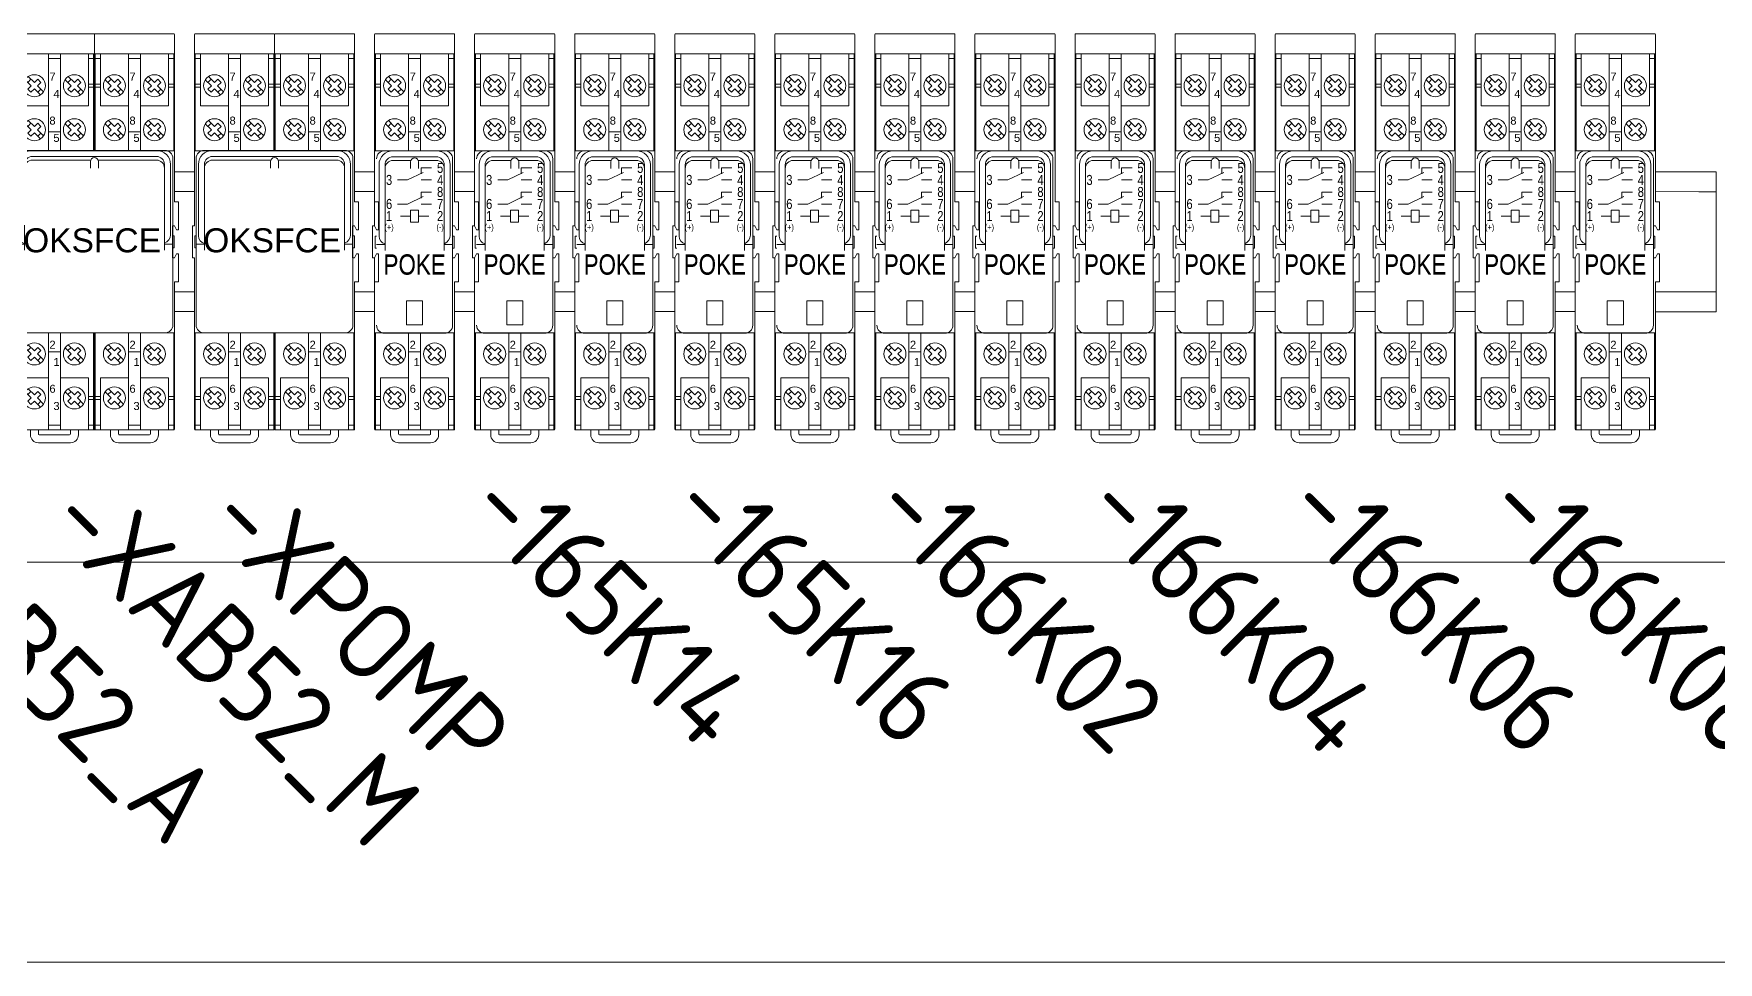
# Model space of a CAD drawing. Header units: millimetres. Extents: x 1359 to 3577, y 1333 to 3557.
# Drawn here: x 2911.2 to 3332.1, y 1579.6 to 1811.6 of the extents above; entities that cross this region are included whole.
import ezdxf

# ---------------------------------------------------------------- set-up
doc = ezdxf.new("R2010")
doc.units = ezdxf.units.MM
doc.set_wipeout_variables(frame=1)
doc.layers.add('000-PI-Oprema', color=30, linetype='Continuous', lineweight=5)
doc.layers.add('000-SI-Oprema', color=30, linetype='Continuous', lineweight=0)
doc.layers.add('002-PI-Kabelska kanalica', color=150, linetype='Continuous')
doc.styles.add('NUOVO', font='txt.shx', dxfattribs={"width": 0.8, "height": 0.8})
doc.styles.add('PI0', font='isocpeur.ttf', dxfattribs={"width": 0.9})
doc.styles.get("Standard").update_dxf_attribs({"font": 'arial.ttf'})

# ---------------------------------------------------------------- blocks, each defined once
blk = doc.blocks.new('*U57')
at = {"layer": '002-PI-Kabelska kanalica', "color": 0, "linetype": 'ByBlock', "lineweight": 0}
for p, q in [((-20, -100), (-20, 1832)), ((80, -100), (80, 1832))]:
    blk.add_line(p, q, dxfattribs=at)
blk = doc.blocks.new('AMRA POKS')
at = {"layer": '000-PI-Oprema', "color": 0, "linetype": 'ByBlock', "lineweight": 0}
for p, q in [((46895.72, 23999.18), (46899.62, 24001.08)), ((46901.72, 24002.18), (46899.12, 24002.18)), ((46899.12, 24000.68), (46899.12, 24002.18)), ((46893.22, 23999.18), (46895.72, 23999.18)), ((46901.72, 23999.18), (46899.12, 23999.18)), ((46901.72, 23996.18), (46899.12, 23996.18)), ((46899.12, 23994.68), (46899.12, 23996.18)), ((46893.22, 23993.18), (46895.72, 23993.18)), ((46895.72, 23993.18), (46899.62, 23995.08)), ((46896.42, 23991.68), (46896.42, 23988.68)), ((46896.42, 23991.68), (46898.42, 23991.68)), ((46898.42, 23991.68), (46898.42, 23988.68)), ((46901.72, 23993.18), (46899.12, 23993.18)), ((46893.92, 23990.18), (46896.42, 23990.18)), ((46898.42, 23988.68), (46896.42, 23988.68)), ((46901.02, 23990.18), (46898.42, 23990.18))]:
    blk.add_line(p, q, dxfattribs=at)
at = {"layer": '000-SI-Oprema', "color": 0, "linetype": 'ByBlock', "lineweight": 0}
for p, q in [((46887.47, 24035.53), (46887.47, 23987.73)), ((46887.67, 24035.73), (46907.27, 24035.73)), ((46907.47, 24035.53), (46907.47, 23993.73)), ((46887.67, 24030.73), (46887.67, 24006.48)), ((46887.67, 24030.73), (46907.27, 24030.73)), ((46888.97, 24030.73), (46888.97, 24017.73)), ((46895.97, 24030.73), (46895.97, 24006.48)), ((46898.97, 24030.73), (46898.97, 24006.48)), ((46905.97, 24030.73), (46905.97, 24017.73)), ((46907.27, 24030.73), (46907.27, 24006.48)), ((46888.97, 24029.51), (46887.67, 24029.51)), ((46898.97, 24029.51), (46895.97, 24029.51)), ((46907.27, 24029.51), (46905.97, 24029.51)), ((46887.47, 24022.35), (46888.97, 24022.35)), ((46887.67, 24023.13), (46888.97, 24023.13)), ((46890.17, 24024.24), (46891.69, 24022.73)), ((46890.84, 24023.57), (46891.62, 24024.35)), ((46890.84, 24021.88), (46891.69, 24022.73)), ((46890.84, 24021.88), (46891.62, 24021.1)), ((46890.95, 24025.02), (46892.47, 24023.5)), ((46891.62, 24021.1), (46892.47, 24021.95)), ((46892.47, 24023.5), (46893.31, 24024.35)), ((46892.47, 24021.95), (46893.98, 24020.43)), ((46893.24, 24022.73), (46894.09, 24023.57)), ((46893.24, 24022.73), (46894.76, 24021.21)), ((46893.31, 24024.35), (46894.09, 24023.57)), ((46893.31, 24021.1), (46894.09, 24021.88)), ((46900.17, 24024.24), (46901.69, 24022.73)), ((46900.84, 24023.57), (46901.62, 24024.35)), ((46900.84, 24021.88), (46901.69, 24022.73)), ((46900.84, 24021.88), (46901.62, 24021.1)), ((46900.95, 24025.02), (46902.47, 24023.5)), ((46901.62, 24021.1), (46902.47, 24021.95)), ((46902.47, 24023.5), (46903.31, 24024.35)), ((46902.47, 24021.95), (46903.98, 24020.43)), ((46903.24, 24022.73), (46904.09, 24023.57)), ((46903.24, 24022.73), (46904.76, 24021.21)), ((46903.31, 24024.35), (46904.09, 24023.57)), ((46903.31, 24021.1), (46904.09, 24021.88)), ((46907.27, 24023.13), (46905.97, 24023.13)), ((46907.47, 24022.35), (46905.97, 24022.35)), ((46888.97, 24017.73), (46895.97, 24017.73)), ((46905.97, 24017.73), (46898.97, 24017.73)), ((46890.17, 24013.24), (46891.69, 24011.73)), ((46890.84, 24012.57), (46891.62, 24013.35)), ((46890.95, 24014.02), (46892.47, 24012.5)), ((46892.47, 24012.5), (46893.31, 24013.35)), ((46893.31, 24013.35), (46894.09, 24012.57)), ((46900.17, 24013.24), (46901.69, 24011.73)), ((46900.84, 24012.57), (46901.62, 24013.35)), ((46900.95, 24014.02), (46902.47, 24012.5)), ((46902.47, 24012.5), (46903.31, 24013.35)), ((46903.31, 24013.35), (46904.09, 24012.57)), ((46890.84, 24010.88), (46891.69, 24011.73)), ((46890.84, 24010.88), (46891.62, 24010.1)), ((46891.62, 24010.1), (46892.47, 24010.95)), ((46892.47, 24010.95), (46893.98, 24009.43)), ((46893.24, 24011.73), (46894.09, 24012.57)), ((46893.24, 24011.73), (46894.76, 24010.21)), ((46893.31, 24010.1), (46894.09, 24010.88)), ((46898.97, 24011.21), (46895.97, 24011.21)), ((46900.84, 24010.88), (46901.69, 24011.73)), ((46900.84, 24010.88), (46901.62, 24010.1)), ((46901.62, 24010.1), (46902.47, 24010.95)), ((46902.47, 24010.95), (46903.98, 24009.43)), ((46903.24, 24011.73), (46904.09, 24012.57)), ((46903.24, 24011.73), (46904.76, 24010.21)), ((46903.31, 24010.1), (46904.09, 24010.88)), ((46887.47, 24006.48), (46907.47, 24006.48)), ((46904.97, 24006.48), (46889.97, 24006.48)), ((46904.97, 24006.48), (46889.97, 24006.48)), ((46892.07, 24006.48), (46902.87, 24006.48)), ((46892.07, 24006.48), (46902.87, 24006.48)), ((46892.07, 24004.98), (46902.87, 24004.98)), ((46906.97, 23962.88), (46906.97, 24004.48)), ((46906.97, 23962.88), (46906.97, 24004.48)), ((46888.57, 24002.98), (46888.57, 23985.13)), ((46890.07, 24002.98), (46890.07, 23985.13)), ((46890.07, 24002.08), (46890.07, 23981.53)), ((46896.55, 24004.08), (46892.07, 24004.08)), ((46896.47, 24003.68), (46896.47, 24002.08)), ((46902.87, 24004.08), (46898.38, 24004.08)), ((46898.47, 24003.68), (46898.47, 24002.08)), ((46904.87, 24002.98), (46904.87, 23985.43)), ((46904.87, 24002.08), (46904.87, 23981.53)), ((46906.37, 24002.98), (46906.37, 23985.43)), ((46887.47, 23993.73), (46888.47, 23993.73)), ((46888.47, 23993.73), (46888.47, 23986.73)), ((46907.47, 23993.73), (46908.47, 23993.73)), ((46908.47, 23993.73), (46908.47, 23986.73)), ((46886.97, 23979.73), (46886.97, 23987.73)), ((46886.97, 23987.73), (46887.47, 23987.73)), ((46887.47, 23987.73), (46887.97, 23986.73)), ((46906.97, 23987.73), (46906.97, 23979.73)), ((46907.47, 23987.73), (46906.97, 23987.73)), ((46907.97, 23986.73), (46907.47, 23987.73)), ((46887.62, 23985.18), (46887.62, 23982.18)), ((46887.97, 23985.18), (46887.62, 23985.18)), ((46887.62, 23985.18), (46887.62, 23982.18)), ((46887.97, 23985.18), (46887.62, 23985.18)), ((46887.97, 23986.73), (46888.47, 23986.73)), ((46907.32, 23985.18), (46906.97, 23985.18)), ((46907.32, 23985.18), (46906.97, 23985.18)), ((46907.32, 23985.18), (46907.32, 23982.18)), ((46907.32, 23985.18), (46907.32, 23982.18)), ((46908.47, 23986.73), (46907.97, 23986.73)), ((46887.47, 23979.73), (46886.97, 23979.73)), ((46887.97, 23980.73), (46887.47, 23979.73)), ((46887.47, 23979.73), (46887.47, 23936.93)), ((46887.97, 23982.18), (46887.62, 23982.18)), ((46887.97, 23982.18), (46887.62, 23982.18)), ((46890.07, 23983.03), (46887.97, 23983.03)), ((46888.47, 23980.73), (46887.97, 23980.73)), ((46888.47, 23980.73), (46888.47, 23973.73)), ((46904.87, 23983.03), (46906.97, 23983.03)), ((46907.32, 23982.18), (46906.97, 23982.18)), ((46907.32, 23982.18), (46906.97, 23982.18)), ((46907.47, 23979.73), (46906.97, 23979.73)), ((46907.47, 23979.73), (46907.97, 23980.73)), ((46908.47, 23980.73), (46907.97, 23980.73)), ((46908.47, 23980.73), (46908.47, 23973.73)), ((46887.47, 23973.73), (46888.47, 23973.73)), ((46907.47, 23973.73), (46907.47, 23936.93)), ((46907.47, 23973.73), (46908.47, 23973.73)), ((46899.47, 23968.98), (46895.47, 23968.98)), ((46895.47, 23968.98), (46895.47, 23962.98)), ((46899.47, 23968.98), (46899.47, 23962.98)), ((46899.47, 23962.98), (46895.47, 23962.98)), ((46887.47, 23960.98), (46907.47, 23960.98)), ((46887.67, 23960.98), (46887.67, 23936.73)), ((46889.97, 23960.88), (46904.97, 23960.88)), ((46889.97, 23960.88), (46904.97, 23960.88)), ((46890.95, 23958.02), (46892.47, 23956.5)), ((46895.97, 23960.98), (46895.97, 23936.73)), ((46898.97, 23960.98), (46898.97, 23936.73)), ((46900.95, 23958.02), (46902.47, 23956.5)), ((46907.27, 23960.98), (46907.27, 23936.73)), ((46890.17, 23957.24), (46891.69, 23955.73)), ((46890.84, 23956.57), (46891.62, 23957.35)), ((46890.84, 23954.88), (46891.69, 23955.73)), ((46890.84, 23954.88), (46891.62, 23954.1)), ((46891.62, 23954.1), (46892.47, 23954.95)), ((46892.47, 23956.5), (46893.31, 23957.35)), ((46892.47, 23954.95), (46893.98, 23953.43)), ((46893.24, 23955.73), (46894.09, 23956.57)), ((46893.24, 23955.73), (46894.76, 23954.21)), ((46893.31, 23957.35), (46894.09, 23956.57)), ((46893.31, 23954.1), (46894.09, 23954.88)), ((46898.97, 23956.24), (46895.97, 23956.24)), ((46900.17, 23957.24), (46901.69, 23955.73)), ((46900.84, 23956.57), (46901.62, 23957.35)), ((46900.84, 23954.88), (46901.69, 23955.73)), ((46900.84, 23954.88), (46901.62, 23954.1)), ((46901.62, 23954.1), (46902.47, 23954.95)), ((46902.47, 23956.5), (46903.31, 23957.35)), ((46902.47, 23954.95), (46903.98, 23953.43)), ((46903.24, 23955.73), (46904.09, 23956.57)), ((46903.24, 23955.73), (46904.76, 23954.21)), ((46903.31, 23957.35), (46904.09, 23956.57)), ((46903.31, 23954.1), (46904.09, 23954.88)), ((46888.97, 23949.73), (46888.97, 23936.73)), ((46888.97, 23949.73), (46895.97, 23949.73)), ((46905.97, 23949.73), (46898.97, 23949.73)), ((46905.97, 23949.73), (46905.97, 23936.73)), ((46890.17, 23946.24), (46891.69, 23944.73)), ((46890.84, 23945.57), (46891.62, 23946.35)), ((46890.95, 23947.02), (46892.47, 23945.5)), ((46892.47, 23945.5), (46893.31, 23946.35)), ((46893.24, 23944.73), (46894.09, 23945.57)), ((46893.31, 23946.35), (46894.09, 23945.57)), ((46900.17, 23946.24), (46901.69, 23944.73)), ((46900.84, 23945.57), (46901.62, 23946.35)), ((46900.95, 23947.02), (46902.47, 23945.5)), ((46902.47, 23945.5), (46903.31, 23946.35)), ((46903.24, 23944.73), (46904.09, 23945.57)), ((46903.31, 23946.35), (46904.09, 23945.57)), ((46887.47, 23945.1), (46888.97, 23945.1)), ((46887.67, 23944.32), (46888.97, 23944.32)), ((46890.84, 23943.88), (46891.69, 23944.73)), ((46890.84, 23943.88), (46891.62, 23943.1)), ((46891.62, 23943.1), (46892.47, 23943.95)), ((46892.47, 23943.95), (46893.98, 23942.43)), ((46893.24, 23944.73), (46894.76, 23943.21)), ((46893.31, 23943.1), (46894.09, 23943.88)), ((46900.84, 23943.88), (46901.69, 23944.73)), ((46900.84, 23943.88), (46901.62, 23943.1)), ((46901.62, 23943.1), (46902.47, 23943.95)), ((46902.47, 23943.95), (46903.98, 23942.43)), ((46903.24, 23944.73), (46904.76, 23943.21)), ((46903.31, 23943.1), (46904.09, 23943.88)), ((46905.97, 23945.1), (46907.47, 23945.1)), ((46907.27, 23944.32), (46905.97, 23944.32)), ((46888.97, 23937.94), (46887.67, 23937.94)), ((46898.97, 23937.94), (46895.97, 23937.94)), ((46907.27, 23937.94), (46905.97, 23937.94)), ((46891.47, 23935.53), (46891.47, 23936.73)), ((46893.47, 23935.73), (46893.47, 23936.73)), ((46901.47, 23933.53), (46893.47, 23933.53)), ((46901.27, 23935.53), (46893.67, 23935.53)), ((46901.47, 23936.73), (46901.47, 23935.73)), ((46903.47, 23936.73), (46903.47, 23935.53))]:
    blk.add_line(p, q, dxfattribs=at)
for points in [[(46887.47, 24029.43), (46887.47, 24029.44), (46887.47, 24029.45), (46887.48, 24029.46), (46887.49, 24029.47), (46887.51, 24029.48), (46887.52, 24029.49), (46887.54, 24029.49), (46887.57, 24029.5), (46887.59, 24029.5), (46887.61, 24029.51), (46887.64, 24029.51), (46887.67, 24029.51)], [(46907.47, 24029.43), (46907.46, 24029.44), (46907.46, 24029.45), (46907.45, 24029.46), (46907.44, 24029.47), (46907.42, 24029.48), (46907.41, 24029.49), (46907.39, 24029.49), (46907.37, 24029.5), (46907.34, 24029.5), (46907.32, 24029.51), (46907.29, 24029.51), (46907.27, 24029.51)], [(46887.67, 24023.13), (46887.64, 24023.13), (46887.61, 24023.13), (46887.59, 24023.13), (46887.57, 24023.12), (46887.54, 24023.12), (46887.52, 24023.11), (46887.51, 24023.1), (46887.49, 24023.09), (46887.48, 24023.08), (46887.47, 24023.08), (46887.47, 24023.07), (46887.47, 24023.05)], [(46907.27, 24023.13), (46907.29, 24023.13), (46907.32, 24023.13), (46907.34, 24023.13), (46907.37, 24023.12), (46907.39, 24023.12), (46907.41, 24023.11), (46907.42, 24023.1), (46907.44, 24023.09), (46907.45, 24023.08), (46907.46, 24023.08), (46907.46, 24023.07), (46907.47, 24023.05)], [(46887.67, 23944.32), (46887.64, 23944.32), (46887.61, 23944.32), (46887.59, 23944.32), (46887.57, 23944.33), (46887.54, 23944.33), (46887.52, 23944.34), (46887.51, 23944.35), (46887.49, 23944.36), (46887.48, 23944.37), (46887.47, 23944.38), (46887.47, 23944.39), (46887.47, 23944.4)], [(46907.47, 23944.4), (46907.46, 23944.39), (46907.46, 23944.38), (46907.45, 23944.37), (46907.44, 23944.36), (46907.42, 23944.35), (46907.41, 23944.34), (46907.39, 23944.33), (46907.37, 23944.33), (46907.34, 23944.32), (46907.32, 23944.32), (46907.29, 23944.32), (46907.27, 23944.32)], [(46887.47, 23938.02), (46887.47, 23938.01), (46887.47, 23938), (46887.48, 23937.99), (46887.49, 23937.98), (46887.51, 23937.97), (46887.52, 23937.96), (46887.54, 23937.96), (46887.57, 23937.95), (46887.59, 23937.95), (46887.61, 23937.94), (46887.64, 23937.94), (46887.67, 23937.94)], [(46907.27, 23937.94), (46907.29, 23937.94), (46907.32, 23937.94), (46907.34, 23937.95), (46907.37, 23937.95), (46907.39, 23937.96), (46907.41, 23937.96), (46907.42, 23937.97), (46907.44, 23937.98), (46907.45, 23937.99), (46907.46, 23938), (46907.46, 23938.01), (46907.47, 23938.02)]]:
    blk.add_lwpolyline(points, dxfattribs=at)
at = {"layer": '000-SI-Oprema', "color": 0, "linetype": 'ByBlock', "lineweight": 0, "ltscale": 0.25}
blk.add_lwpolyline([(46887.63, 23936.73), (46907.27, 23936.73)], dxfattribs=at)
at = {"layer": '000-SI-Oprema', "color": 0, "linetype": 'ByBlock', "lineweight": 0}
for centre in [(46892.47, 24022.73), (46902.47, 24022.73), (46892.47, 24011.73), (46902.47, 24011.73), (46892.47, 23955.73), (46902.47, 23955.73), (46892.47, 23944.73), (46902.47, 23944.73)]:
    blk.add_circle(centre, 2.75, dxfattribs=at)
for centre, radius, start, end in [((46887.67, 24035.53), 0.2, 90, 180), ((46907.27, 24035.53), 0.2, 0, 90), ((46887.67, 24030.53), 0.2, 90, 180), ((46907.27, 24030.53), 0.2, 0, 90), ((46889.97, 24004.48), 2, 90, 180), ((46889.97, 24004.48), 2, 90, 180), ((46892.07, 24002.98), 3.5, 90, 180), ((46892.07, 24002.98), 2, 90, 180), ((46897.47, 24003.68), 1, 0, 180), ((46902.87, 24002.98), 3.5, 0, 90), ((46902.87, 24002.98), 2, 0, 90), ((46904.97, 24004.48), 2, 0, 90), ((46904.97, 24004.48), 2, 0, 90), ((46892.07, 24002.08), 2, 90, 180), ((46902.87, 24002.08), 2, 0, 90), ((46890.57, 23985.13), 2, 180, 255.5225), ((46904.07, 23985.43), 2.3, 290.3544, 0), ((46889.97, 23962.88), 2, 180, 270), ((46889.97, 23962.88), 2, 180, 270), ((46904.97, 23962.88), 2, 270, 0), ((46904.97, 23962.88), 2, 270, 0), ((46887.67, 23936.93), 0.2, 180, 270), ((46893.47, 23935.53), 2, 180, 270), ((46893.67, 23935.73), 0.2, 180, 270), ((46901.27, 23935.73), 0.2, 270, 0), ((46901.47, 23935.53), 2, 270, 0), ((46907.27, 23936.93), 0.2, 270, 0)]:
    blk.add_arc(centre, radius, start, end, dxfattribs=at)
at = {"layer": '000-PI-Oprema', "color": 0, "linetype": 'ByBlock', "lineweight": 0, "attachment_point": 5, "style": 'NUOVO'}
for s, width, heights, insert, char_height in [('{\\fArial|b0|i0|c238|p34;3}', 4.25, [2.89], (46891.09, 23999.18), 2.5), ('{\\fArial|b0|i0|c238|p34;4}', 4.25, [2.89], (46903.84, 23999.18), 2.5), ('{\\fArial|b0|i0|c238|p34;5}', 4.25, [2.89], (46903.84, 24002.18), 2.5), ('{\\fArial|b0|i0|c238|p34;8}', 4.25, [2.89], (46903.84, 23996.18), 2.5), ('{\\fArial|b0|i0|c238|p34;6}', 4.25, [2.89], (46891.09, 23993.18), 2.5), ('{\\fArial|b0|i0|c238|p34;7}', 4.25, [2.89], (46903.84, 23993.18), 2.5), ('{\\fArial|b0|i0|c238|p34;(+)}', 4.25, [2.89], (46891.09, 23987.18), 1.5), ('{\\fArial|b0|i0|c238|p34;1}', 4.25, [2.89], (46891.09, 23990.18), 2.5), ('{\\fArial|b0|i0|c238|p34;(-)}', 4.25, [2.89], (46903.84, 23987.18), 1.5), ('{\\fArial|b0|i0|c238|p34;2}', 4.25, [2.89], (46903.84, 23990.18), 2.5), ('{\\fArial|b0|i0|c238|p34;POK\\fArial|b0|i0|c0|p34;E}', 17, [0], (46897.47, 23978.08), 5)]:
    blk.add_mtext_dynamic_manual_height_columns(s, width=width, gutter_width=4, heights=heights, dxfattribs=dict(at, insert=insert, char_height=char_height))
at = {"layer": '000-SI-Oprema', "color": 0, "linetype": 'ByBlock', "lineweight": 0, "char_height": 1.9995, "width": 2.5471}
for s, insert, attachment_point in [('{\\fArial|b0|i0|c0|p34;7}', (46896.22, 24026.02), 1), ('{\\fArial|b0|i0|c0|p34;4}', (46898.77, 24021.7), 3), ('{\\fArial|b0|i0|c0|p34;8}', (46896.22, 24015.02), 1), ('{\\fArial|b0|i0|c0|p34;5}', (46898.77, 24010.7), 3), ('{\\fArial|b0|i0|c0|p34;2}', (46896.22, 23959.02), 1), ('{\\fArial|b0|i0|c0|p34;1}', (46898.77, 23954.7), 3), ('{\\fArial|b0|i0|c0|p34;6}', (46896.22, 23948.02), 1), ('{\\fArial|b0|i0|c0|p34;3}', (46898.77, 23943.7), 3)]:
    blk.add_mtext(s, dxfattribs=dict(at, insert=insert, attachment_point=attachment_point))
at = {"layer": '000-SI-Oprema', "color": 0, "linetype": 'ByBlock', "lineweight": 0, "insert": (46897.47, 23977.98), "char_height": 5, "attachment_point": 5, "style": 'NUOVO'}
blk.add_mtext_dynamic_manual_height_columns('{\\fArial|b0|i0|c238|p34;POK\\fArial|b0|i0|c0|p34;E}', width=17, gutter_width=4, heights=[0], dxfattribs=at)
blk = doc.blocks.new('OKSFCE')
at = {"layer": '000-PI-Oprema', "color": 0, "linetype": 'ByBlock', "lineweight": 0}
for p, q in [((47678.84, 23886.54), (47698.44, 23886.54)), ((47698.84, 23886.54), (47718.44, 23886.54)), ((47678.84, 23881.54), (47698.44, 23881.54)), ((47680.14, 23880.32), (47678.84, 23880.32)), ((47680.14, 23881.54), (47680.14, 23868.54)), ((47690.14, 23880.32), (47687.14, 23880.32)), ((47697.14, 23881.54), (47697.14, 23868.54)), ((47698.44, 23880.32), (47697.14, 23880.32)), ((47698.84, 23881.54), (47718.44, 23881.54)), ((47700.14, 23880.32), (47698.84, 23880.32)), ((47700.14, 23881.54), (47700.14, 23868.54)), ((47710.14, 23880.32), (47707.14, 23880.32)), ((47717.14, 23881.54), (47717.14, 23868.54)), ((47718.44, 23880.32), (47717.14, 23880.32)), ((47678.84, 23873.94), (47680.14, 23873.94)), ((47681.34, 23875.05), (47682.86, 23873.54)), ((47682.01, 23874.38), (47682.79, 23875.16)), ((47682.12, 23875.83), (47683.64, 23874.31)), ((47683.64, 23874.31), (47684.49, 23875.16)), ((47684.42, 23873.54), (47685.27, 23874.38)), ((47684.49, 23875.16), (47685.27, 23874.38)), ((47691.34, 23875.05), (47692.86, 23873.54)), ((47692.01, 23874.38), (47692.79, 23875.16)), ((47692.12, 23875.83), (47693.64, 23874.31)), ((47693.64, 23874.31), (47694.49, 23875.16)), ((47694.42, 23873.54), (47695.27, 23874.38)), ((47694.49, 23875.16), (47695.27, 23874.38)), ((47698.44, 23873.94), (47697.14, 23873.94)), ((47698.84, 23873.94), (47700.14, 23873.94)), ((47701.34, 23875.05), (47702.86, 23873.54)), ((47702.01, 23874.38), (47702.79, 23875.16)), ((47702.12, 23875.83), (47703.64, 23874.31)), ((47703.64, 23874.31), (47704.49, 23875.16)), ((47704.42, 23873.54), (47705.27, 23874.38)), ((47704.49, 23875.16), (47705.27, 23874.38)), ((47711.34, 23875.05), (47712.86, 23873.54)), ((47712.01, 23874.38), (47712.79, 23875.16)), ((47712.12, 23875.83), (47713.64, 23874.31)), ((47713.64, 23874.31), (47714.49, 23875.16)), ((47714.42, 23873.54), (47715.27, 23874.38)), ((47714.49, 23875.16), (47715.27, 23874.38)), ((47718.44, 23873.94), (47717.14, 23873.94)), ((47678.64, 23873.16), (47680.14, 23873.16)), ((47682.01, 23872.69), (47682.86, 23873.54)), ((47682.01, 23872.69), (47682.79, 23871.91)), ((47682.79, 23871.91), (47683.64, 23872.76)), ((47683.64, 23872.76), (47685.16, 23871.24)), ((47684.42, 23873.54), (47685.93, 23872.02)), ((47684.49, 23871.91), (47685.27, 23872.69)), ((47692.01, 23872.69), (47692.86, 23873.54)), ((47692.01, 23872.69), (47692.79, 23871.91)), ((47692.79, 23871.91), (47693.64, 23872.76)), ((47693.64, 23872.76), (47695.16, 23871.24)), ((47694.42, 23873.54), (47695.93, 23872.02)), ((47694.49, 23871.91), (47695.27, 23872.69)), ((47698.64, 23873.16), (47697.14, 23873.16)), ((47698.64, 23873.16), (47700.14, 23873.16)), ((47702.01, 23872.69), (47702.86, 23873.54)), ((47702.01, 23872.69), (47702.79, 23871.91)), ((47702.79, 23871.91), (47703.64, 23872.76)), ((47703.64, 23872.76), (47705.16, 23871.24)), ((47704.42, 23873.54), (47705.93, 23872.02)), ((47704.49, 23871.91), (47705.27, 23872.69)), ((47712.01, 23872.69), (47712.86, 23873.54)), ((47712.01, 23872.69), (47712.79, 23871.91)), ((47712.79, 23871.91), (47713.64, 23872.76)), ((47713.64, 23872.76), (47715.16, 23871.24)), ((47714.42, 23873.54), (47715.93, 23872.02)), ((47714.49, 23871.91), (47715.27, 23872.69)), ((47718.64, 23873.16), (47717.14, 23873.16)), ((47680.14, 23868.54), (47687.14, 23868.54)), ((47697.14, 23868.54), (47690.14, 23868.54)), ((47700.14, 23868.54), (47707.14, 23868.54)), ((47717.14, 23868.54), (47710.14, 23868.54)), ((47681.34, 23864.05), (47682.86, 23862.54)), ((47682.01, 23863.38), (47682.79, 23864.16)), ((47682.01, 23861.69), (47682.86, 23862.54)), ((47682.01, 23861.69), (47682.79, 23860.91)), ((47682.12, 23864.83), (47683.64, 23863.31)), ((47682.79, 23860.91), (47683.64, 23861.76)), ((47683.64, 23863.31), (47684.49, 23864.16)), ((47683.64, 23861.76), (47685.16, 23860.24)), ((47684.42, 23862.54), (47685.27, 23863.38)), ((47684.42, 23862.54), (47685.93, 23861.02)), ((47684.49, 23864.16), (47685.27, 23863.38)), ((47684.49, 23860.91), (47685.27, 23861.69)), ((47690.14, 23862.02), (47687.14, 23862.02)), ((47691.34, 23864.05), (47692.86, 23862.54)), ((47692.01, 23863.38), (47692.79, 23864.16)), ((47692.01, 23861.69), (47692.86, 23862.54)), ((47692.01, 23861.69), (47692.79, 23860.91)), ((47692.12, 23864.83), (47693.64, 23863.31)), ((47692.79, 23860.91), (47693.64, 23861.76)), ((47693.64, 23863.31), (47694.49, 23864.16)), ((47693.64, 23861.76), (47695.16, 23860.24)), ((47694.42, 23862.54), (47695.27, 23863.38)), ((47694.42, 23862.54), (47695.93, 23861.02)), ((47694.49, 23864.16), (47695.27, 23863.38)), ((47694.49, 23860.91), (47695.27, 23861.69)), ((47701.34, 23864.05), (47702.86, 23862.54)), ((47702.01, 23863.38), (47702.79, 23864.16)), ((47702.01, 23861.69), (47702.86, 23862.54)), ((47702.01, 23861.69), (47702.79, 23860.91)), ((47702.12, 23864.83), (47703.64, 23863.31)), ((47702.79, 23860.91), (47703.64, 23861.76)), ((47703.64, 23863.31), (47704.49, 23864.16)), ((47703.64, 23861.76), (47705.16, 23860.24)), ((47704.42, 23862.54), (47705.27, 23863.38)), ((47704.42, 23862.54), (47705.93, 23861.02)), ((47704.49, 23864.16), (47705.27, 23863.38)), ((47704.49, 23860.91), (47705.27, 23861.69)), ((47710.14, 23862.02), (47707.14, 23862.02)), ((47711.34, 23864.05), (47712.86, 23862.54)), ((47712.01, 23863.38), (47712.79, 23864.16)), ((47712.01, 23861.69), (47712.86, 23862.54)), ((47712.01, 23861.69), (47712.79, 23860.91)), ((47712.12, 23864.83), (47713.64, 23863.31)), ((47712.79, 23860.91), (47713.64, 23861.76)), ((47713.64, 23863.31), (47714.49, 23864.16)), ((47713.64, 23861.76), (47715.16, 23860.24)), ((47714.42, 23862.54), (47715.27, 23863.38)), ((47714.42, 23862.54), (47715.93, 23861.02)), ((47714.49, 23864.16), (47715.27, 23863.38)), ((47714.49, 23860.91), (47715.27, 23861.69)), ((47681.34, 23808.05), (47682.86, 23806.54)), ((47682.01, 23807.38), (47682.79, 23808.16)), ((47682.01, 23805.69), (47682.86, 23806.54)), ((47682.12, 23808.83), (47683.64, 23807.31)), ((47683.64, 23807.31), (47684.49, 23808.16)), ((47684.42, 23806.54), (47685.27, 23807.38)), ((47684.42, 23806.54), (47685.93, 23805.02)), ((47684.49, 23808.16), (47685.27, 23807.38)), ((47690.14, 23807.05), (47687.14, 23807.05)), ((47691.34, 23808.05), (47692.86, 23806.54)), ((47692.01, 23807.38), (47692.79, 23808.16)), ((47692.01, 23805.69), (47692.86, 23806.54)), ((47692.12, 23808.83), (47693.64, 23807.31)), ((47693.64, 23807.31), (47694.49, 23808.16)), ((47694.42, 23806.54), (47695.27, 23807.38)), ((47694.42, 23806.54), (47695.93, 23805.02)), ((47694.49, 23808.16), (47695.27, 23807.38)), ((47701.34, 23808.05), (47702.86, 23806.54)), ((47702.01, 23807.38), (47702.79, 23808.16)), ((47702.01, 23805.69), (47702.86, 23806.54)), ((47702.12, 23808.83), (47703.64, 23807.31)), ((47703.64, 23807.31), (47704.49, 23808.16)), ((47704.42, 23806.54), (47705.27, 23807.38)), ((47704.42, 23806.54), (47705.93, 23805.02)), ((47704.49, 23808.16), (47705.27, 23807.38)), ((47710.14, 23807.05), (47707.14, 23807.05)), ((47711.34, 23808.05), (47712.86, 23806.54)), ((47712.01, 23807.38), (47712.79, 23808.16)), ((47712.01, 23805.69), (47712.86, 23806.54)), ((47712.12, 23808.83), (47713.64, 23807.31)), ((47713.64, 23807.31), (47714.49, 23808.16)), ((47714.42, 23806.54), (47715.27, 23807.38)), ((47714.42, 23806.54), (47715.93, 23805.02)), ((47714.49, 23808.16), (47715.27, 23807.38)), ((47682.01, 23805.69), (47682.79, 23804.91)), ((47682.79, 23804.91), (47683.64, 23805.76)), ((47683.64, 23805.76), (47685.16, 23804.24)), ((47684.49, 23804.91), (47685.27, 23805.69)), ((47692.01, 23805.69), (47692.79, 23804.91)), ((47692.79, 23804.91), (47693.64, 23805.76)), ((47693.64, 23805.76), (47695.16, 23804.24)), ((47694.49, 23804.91), (47695.27, 23805.69)), ((47702.01, 23805.69), (47702.79, 23804.91)), ((47702.79, 23804.91), (47703.64, 23805.76)), ((47703.64, 23805.76), (47705.16, 23804.24)), ((47704.49, 23804.91), (47705.27, 23805.69)), ((47712.01, 23805.69), (47712.79, 23804.91)), ((47712.79, 23804.91), (47713.64, 23805.76)), ((47713.64, 23805.76), (47715.16, 23804.24)), ((47714.49, 23804.91), (47715.27, 23805.69)), ((47680.14, 23800.54), (47680.14, 23787.54)), ((47680.14, 23800.54), (47687.14, 23800.54)), ((47697.14, 23800.54), (47690.14, 23800.54)), ((47697.14, 23800.54), (47697.14, 23787.54)), ((47700.14, 23800.54), (47700.14, 23787.54)), ((47700.14, 23800.54), (47707.14, 23800.54)), ((47717.14, 23800.54), (47710.14, 23800.54)), ((47717.14, 23800.54), (47717.14, 23787.54)), ((47678.64, 23795.91), (47680.14, 23795.91)), ((47678.84, 23795.13), (47680.14, 23795.13)), ((47681.34, 23797.05), (47682.86, 23795.54)), ((47682.01, 23796.38), (47682.79, 23797.16)), ((47682.01, 23794.69), (47682.86, 23795.54)), ((47682.01, 23794.69), (47682.79, 23793.91)), ((47682.12, 23797.83), (47683.64, 23796.31)), ((47682.79, 23793.91), (47683.64, 23794.76)), ((47683.64, 23796.31), (47684.49, 23797.16)), ((47683.64, 23794.76), (47685.16, 23793.24)), ((47684.42, 23795.54), (47685.27, 23796.38)), ((47684.42, 23795.54), (47685.93, 23794.02)), ((47684.49, 23797.16), (47685.27, 23796.38)), ((47684.49, 23793.91), (47685.27, 23794.69)), ((47691.34, 23797.05), (47692.86, 23795.54)), ((47692.01, 23796.38), (47692.79, 23797.16)), ((47692.01, 23794.69), (47692.86, 23795.54)), ((47692.01, 23794.69), (47692.79, 23793.91)), ((47692.12, 23797.83), (47693.64, 23796.31)), ((47692.79, 23793.91), (47693.64, 23794.76)), ((47693.64, 23796.31), (47694.49, 23797.16)), ((47693.64, 23794.76), (47695.16, 23793.24)), ((47694.42, 23795.54), (47695.27, 23796.38)), ((47694.42, 23795.54), (47695.93, 23794.02)), ((47694.49, 23797.16), (47695.27, 23796.38)), ((47694.49, 23793.91), (47695.27, 23794.69)), ((47697.14, 23795.91), (47698.64, 23795.91)), ((47698.44, 23795.13), (47697.14, 23795.13)), ((47698.64, 23795.91), (47700.14, 23795.91)), ((47698.84, 23795.13), (47700.14, 23795.13)), ((47701.34, 23797.05), (47702.86, 23795.54)), ((47702.01, 23796.38), (47702.79, 23797.16)), ((47702.01, 23794.69), (47702.86, 23795.54)), ((47702.01, 23794.69), (47702.79, 23793.91)), ((47702.12, 23797.83), (47703.64, 23796.31)), ((47702.79, 23793.91), (47703.64, 23794.76)), ((47703.64, 23796.31), (47704.49, 23797.16)), ((47703.64, 23794.76), (47705.16, 23793.24)), ((47704.42, 23795.54), (47705.27, 23796.38)), ((47704.42, 23795.54), (47705.93, 23794.02)), ((47704.49, 23797.16), (47705.27, 23796.38)), ((47704.49, 23793.91), (47705.27, 23794.69)), ((47711.34, 23797.05), (47712.86, 23795.54)), ((47712.01, 23796.38), (47712.79, 23797.16)), ((47712.01, 23794.69), (47712.86, 23795.54)), ((47712.01, 23794.69), (47712.79, 23793.91)), ((47712.12, 23797.83), (47713.64, 23796.31)), ((47712.79, 23793.91), (47713.64, 23794.76)), ((47713.64, 23796.31), (47714.49, 23797.16)), ((47713.64, 23794.76), (47715.16, 23793.24)), ((47714.42, 23795.54), (47715.27, 23796.38)), ((47714.42, 23795.54), (47715.93, 23794.02)), ((47714.49, 23797.16), (47715.27, 23796.38)), ((47714.49, 23793.91), (47715.27, 23794.69)), ((47717.14, 23795.91), (47718.64, 23795.91)), ((47718.44, 23795.13), (47717.14, 23795.13)), ((47680.14, 23788.75), (47678.84, 23788.75)), ((47678.84, 23787.54), (47698.44, 23787.54)), ((47682.64, 23786.34), (47682.64, 23787.54)), ((47684.64, 23786.54), (47684.64, 23787.54)), ((47684.64, 23786.54), (47684.64, 23787.54)), ((47692.44, 23786.34), (47684.84, 23786.34)), ((47692.44, 23786.34), (47684.84, 23786.34)), ((47690.14, 23788.75), (47687.14, 23788.75)), ((47692.64, 23787.54), (47692.64, 23786.54)), ((47692.64, 23787.54), (47692.64, 23786.54)), ((47694.64, 23787.54), (47694.64, 23786.34)), ((47698.44, 23788.75), (47697.14, 23788.75)), ((47700.14, 23788.75), (47698.84, 23788.75)), ((47698.84, 23787.54), (47718.44, 23787.54)), ((47702.64, 23786.34), (47702.64, 23787.54)), ((47704.64, 23786.54), (47704.64, 23787.54)), ((47712.44, 23786.34), (47704.84, 23786.34)), ((47710.14, 23788.75), (47707.14, 23788.75)), ((47712.64, 23787.54), (47712.64, 23786.54)), ((47714.64, 23787.54), (47714.64, 23786.34)), ((47718.44, 23788.75), (47717.14, 23788.75)), ((47692.64, 23784.34), (47684.64, 23784.34)), ((47712.64, 23784.34), (47704.64, 23784.34))]:
    blk.add_line(p, q, dxfattribs=at)
for points in [[(47678.64, 23880.24), (47678.64, 23880.25), (47678.65, 23880.26), (47678.65, 23880.27), (47678.67, 23880.28), (47678.68, 23880.29), (47678.7, 23880.3), (47678.72, 23880.3), (47678.74, 23880.31), (47678.76, 23880.31), (47678.79, 23880.32), (47678.81, 23880.32), (47678.84, 23880.32)], [(47698.64, 23880.24), (47698.64, 23880.25), (47698.63, 23880.26), (47698.62, 23880.27), (47698.61, 23880.28), (47698.6, 23880.29), (47698.58, 23880.3), (47698.56, 23880.3), (47698.54, 23880.31), (47698.52, 23880.31), (47698.49, 23880.32), (47698.46, 23880.32), (47698.44, 23880.32)], [(47698.64, 23880.24), (47698.64, 23880.25), (47698.65, 23880.26), (47698.65, 23880.27), (47698.67, 23880.28), (47698.68, 23880.29), (47698.7, 23880.3), (47698.72, 23880.3), (47698.74, 23880.31), (47698.76, 23880.31), (47698.79, 23880.32), (47698.81, 23880.32), (47698.84, 23880.32)], [(47718.64, 23880.24), (47718.64, 23880.25), (47718.63, 23880.26), (47718.62, 23880.27), (47718.61, 23880.28), (47718.6, 23880.29), (47718.58, 23880.3), (47718.56, 23880.3), (47718.54, 23880.31), (47718.52, 23880.31), (47718.49, 23880.32), (47718.46, 23880.32), (47718.44, 23880.32)], [(47678.84, 23873.94), (47678.81, 23873.94), (47678.79, 23873.94), (47678.76, 23873.94), (47678.74, 23873.93), (47678.72, 23873.93), (47678.7, 23873.92), (47678.68, 23873.91), (47678.67, 23873.9), (47678.65, 23873.9), (47678.65, 23873.89), (47678.64, 23873.88), (47678.64, 23873.87)], [(47698.44, 23873.94), (47698.46, 23873.94), (47698.49, 23873.94), (47698.52, 23873.94), (47698.54, 23873.93), (47698.56, 23873.93), (47698.58, 23873.92), (47698.6, 23873.91), (47698.61, 23873.9), (47698.62, 23873.9), (47698.63, 23873.89), (47698.64, 23873.88), (47698.64, 23873.87)], [(47698.84, 23873.94), (47698.81, 23873.94), (47698.79, 23873.94), (47698.76, 23873.94), (47698.74, 23873.93), (47698.72, 23873.93), (47698.7, 23873.92), (47698.68, 23873.91), (47698.67, 23873.9), (47698.65, 23873.9), (47698.65, 23873.89), (47698.64, 23873.88), (47698.64, 23873.87)], [(47718.44, 23873.94), (47718.46, 23873.94), (47718.49, 23873.94), (47718.52, 23873.94), (47718.54, 23873.93), (47718.56, 23873.93), (47718.58, 23873.92), (47718.6, 23873.91), (47718.61, 23873.9), (47718.62, 23873.9), (47718.63, 23873.89), (47718.64, 23873.88), (47718.64, 23873.87)], [(47678.84, 23795.13), (47678.81, 23795.13), (47678.79, 23795.13), (47678.76, 23795.13), (47678.74, 23795.14), (47678.72, 23795.14), (47678.7, 23795.15), (47678.68, 23795.16), (47678.67, 23795.17), (47678.65, 23795.18), (47678.65, 23795.19), (47678.64, 23795.2), (47678.64, 23795.21)], [(47698.64, 23795.21), (47698.64, 23795.2), (47698.63, 23795.19), (47698.62, 23795.18), (47698.61, 23795.17), (47698.6, 23795.16), (47698.58, 23795.15), (47698.56, 23795.14), (47698.54, 23795.14), (47698.52, 23795.13), (47698.49, 23795.13), (47698.46, 23795.13), (47698.44, 23795.13)], [(47698.84, 23795.13), (47698.81, 23795.13), (47698.79, 23795.13), (47698.76, 23795.13), (47698.74, 23795.14), (47698.72, 23795.14), (47698.7, 23795.15), (47698.68, 23795.16), (47698.67, 23795.17), (47698.65, 23795.18), (47698.65, 23795.19), (47698.64, 23795.2), (47698.64, 23795.21)], [(47718.64, 23795.21), (47718.64, 23795.2), (47718.63, 23795.19), (47718.62, 23795.18), (47718.61, 23795.17), (47718.6, 23795.16), (47718.58, 23795.15), (47718.56, 23795.14), (47718.54, 23795.14), (47718.52, 23795.13), (47718.49, 23795.13), (47718.46, 23795.13), (47718.44, 23795.13)], [(47678.64, 23788.83), (47678.64, 23788.82), (47678.65, 23788.81), (47678.65, 23788.8), (47678.67, 23788.79), (47678.68, 23788.78), (47678.7, 23788.77), (47678.72, 23788.77), (47678.74, 23788.76), (47678.76, 23788.76), (47678.79, 23788.75), (47678.81, 23788.75), (47678.84, 23788.75)], [(47698.44, 23788.75), (47698.46, 23788.75), (47698.49, 23788.75), (47698.52, 23788.76), (47698.54, 23788.76), (47698.56, 23788.77), (47698.58, 23788.77), (47698.6, 23788.78), (47698.61, 23788.79), (47698.62, 23788.8), (47698.63, 23788.81), (47698.64, 23788.82), (47698.64, 23788.83)], [(47698.64, 23788.83), (47698.64, 23788.82), (47698.65, 23788.81), (47698.65, 23788.8), (47698.67, 23788.79), (47698.68, 23788.78), (47698.7, 23788.77), (47698.72, 23788.77), (47698.74, 23788.76), (47698.76, 23788.76), (47698.79, 23788.75), (47698.81, 23788.75), (47698.84, 23788.75)], [(47718.44, 23788.75), (47718.46, 23788.75), (47718.49, 23788.75), (47718.52, 23788.76), (47718.54, 23788.76), (47718.56, 23788.77), (47718.58, 23788.77), (47718.6, 23788.78), (47718.61, 23788.79), (47718.62, 23788.8), (47718.63, 23788.81), (47718.64, 23788.82), (47718.64, 23788.83)]]:
    blk.add_lwpolyline(points, dxfattribs=at)
for centre in [(47683.64, 23873.54), (47693.64, 23873.54), (47703.64, 23873.54), (47713.64, 23873.54), (47683.64, 23862.54), (47693.64, 23862.54), (47703.64, 23862.54), (47713.64, 23862.54), (47683.64, 23806.54), (47693.64, 23806.54), (47703.64, 23806.54), (47713.64, 23806.54), (47683.64, 23795.54), (47693.64, 23795.54), (47703.64, 23795.54), (47713.64, 23795.54)]:
    blk.add_circle(centre, 2.75, dxfattribs=at)
for centre, radius, start, end in [((47678.84, 23886.34), 0.2, 90, 180), ((47698.44, 23886.34), 0.2, 0, 90), ((47698.84, 23886.34), 0.2, 90, 180), ((47718.44, 23886.34), 0.2, 0, 90), ((47678.84, 23881.34), 0.2, 90, 180), ((47698.44, 23881.34), 0.2, 0, 90), ((47698.84, 23881.34), 0.2, 90, 180), ((47718.44, 23881.34), 0.2, 0, 90), ((47678.84, 23787.74), 0.2, 180, 270), ((47684.64, 23786.34), 2, 180, 270), ((47684.84, 23786.54), 0.2, 180, 270), ((47684.84, 23786.54), 0.2, 180, 270), ((47692.44, 23786.54), 0.2, 270, 0), ((47692.44, 23786.54), 0.2, 270, 0), ((47692.64, 23786.34), 2, 270, 0), ((47698.44, 23787.74), 0.2, 270, 0), ((47698.84, 23787.74), 0.2, 180, 270), ((47704.64, 23786.34), 2, 180, 270), ((47704.84, 23786.54), 0.2, 180, 270), ((47712.44, 23786.54), 0.2, 270, 0), ((47712.64, 23786.34), 2, 270, 0), ((47718.44, 23787.74), 0.2, 270, 0)]:
    blk.add_arc(centre, radius, start, end, dxfattribs=at)
at = {"layer": '000-PI-Oprema', "color": 0, "linetype": 'ByBlock', "lineweight": 0, "char_height": 1.9995, "width": 2.5471}
for s, insert, attachment_point in [('{\\fArial|b0|i0|c0|p34;7}', (47687.39, 23876.83), 1), ('{\\fArial|b0|i0|c0|p34;7}', (47707.39, 23876.83), 1), ('{\\fArial|b0|i0|c0|p34;4}', (47689.94, 23872.51), 3), ('{\\fArial|b0|i0|c0|p34;4}', (47709.94, 23872.51), 3), ('{\\fArial|b0|i0|c0|p34;8}', (47687.39, 23865.83), 1), ('{\\fArial|b0|i0|c0|p34;8}', (47707.39, 23865.83), 1), ('{\\fArial|b0|i0|c0|p34;5}', (47689.94, 23861.51), 3), ('{\\fArial|b0|i0|c0|p34;5}', (47709.94, 23861.51), 3), ('{\\fArial|b0|i0|c0|p34;1}', (47689.94, 23805.51), 3), ('{\\fArial|b0|i0|c0|p34;1}', (47709.94, 23805.51), 3), ('{\\fArial|b0|i0|c0|p34;6}', (47687.39, 23798.83), 1), ('{\\fArial|b0|i0|c0|p34;6}', (47707.39, 23798.83), 1), ('{\\fArial|b0|i0|c0|p34;3}', (47689.94, 23794.51), 3), ('{\\fArial|b0|i0|c0|p34;3}', (47709.94, 23794.51), 3)]:
    blk.add_mtext(s, dxfattribs=dict(at, insert=insert, attachment_point=attachment_point))
at = {"color": 0, "linetype": 'ByBlock', "lineweight": 0}
blk.add_wipeout([(47678.64, 23857.29), (47718.64, 23857.29), (47718.64, 23811.79), (47678.64, 23811.79)], dxfattribs=at).dxf.layer = '000-PI-Oprema'
at = {"layer": '000-PI-Oprema', "color": 0, "linetype": 'ByBlock', "lineweight": 0}
for p, q in [((47678.64, 23886.34), (47678.64, 23838.54)), ((47698.64, 23886.34), (47698.64, 23857.29)), ((47718.64, 23886.34), (47718.64, 23844.54)), ((47678.84, 23881.54), (47678.84, 23857.29)), ((47687.14, 23881.54), (47687.14, 23857.29)), ((47690.14, 23881.54), (47690.14, 23857.29)), ((47698.44, 23881.54), (47698.44, 23857.29)), ((47698.84, 23881.54), (47698.84, 23857.29)), ((47707.14, 23881.54), (47707.14, 23857.29)), ((47710.14, 23881.54), (47710.14, 23857.29)), ((47718.44, 23881.54), (47718.44, 23857.29)), ((47678.64, 23857.29), (47698.64, 23857.29)), ((47716.24, 23857.37), (47681.04, 23857.37)), ((47683.14, 23857.37), (47714.14, 23857.37)), ((47698.64, 23857.29), (47718.64, 23857.29)), ((47679.04, 23855.37), (47679.04, 23813.77)), ((47679.64, 23853.87), (47679.64, 23836.02)), ((47681.14, 23853.87), (47681.14, 23836.02)), ((47681.14, 23852.97), (47681.14, 23832.42)), ((47683.14, 23855.87), (47714.14, 23855.87)), ((47697.72, 23854.97), (47683.14, 23854.97)), ((47697.64, 23854.57), (47697.64, 23852.97)), ((47714.14, 23854.97), (47699.56, 23854.97)), ((47699.64, 23854.57), (47699.64, 23852.97)), ((47716.14, 23853.87), (47716.14, 23836.32)), ((47716.14, 23852.97), (47716.14, 23832.42)), ((47717.64, 23853.87), (47717.64, 23836.32)), ((47718.24, 23813.77), (47718.24, 23855.37)), ((47718.64, 23844.54), (47719.64, 23844.54)), ((47719.64, 23844.54), (47719.64, 23837.54)), ((47678.14, 23830.54), (47678.14, 23838.54)), ((47678.14, 23838.54), (47678.64, 23838.54)), ((47678.69, 23836.07), (47678.69, 23833.07)), ((47679.04, 23836.07), (47678.69, 23836.07)), ((47718.14, 23838.54), (47718.14, 23830.54)), ((47718.64, 23838.54), (47718.14, 23838.54)), ((47718.59, 23836.07), (47718.24, 23836.07)), ((47718.59, 23836.07), (47718.59, 23833.07)), ((47719.14, 23837.54), (47718.64, 23838.54)), ((47719.64, 23837.54), (47719.14, 23837.54)), ((47679.04, 23833.07), (47678.69, 23833.07)), ((47681.14, 23833.92), (47679.04, 23833.92)), ((47716.14, 23833.92), (47718.24, 23833.92)), ((47718.59, 23833.07), (47718.24, 23833.07)), ((47678.64, 23830.54), (47678.14, 23830.54)), ((47678.64, 23830.54), (47678.64, 23787.74)), ((47718.64, 23830.54), (47718.14, 23830.54)), ((47718.64, 23830.54), (47719.14, 23831.54)), ((47719.64, 23831.54), (47719.14, 23831.54)), ((47719.64, 23831.54), (47719.64, 23824.54)), ((47718.64, 23824.54), (47718.64, 23787.74)), ((47718.64, 23824.54), (47719.64, 23824.54)), ((47678.64, 23811.79), (47698.64, 23811.79)), ((47678.84, 23811.79), (47678.84, 23787.54)), ((47681.04, 23811.77), (47716.24, 23811.77)), ((47687.14, 23811.79), (47687.14, 23787.54)), ((47690.14, 23811.79), (47690.14, 23787.54)), ((47698.44, 23811.79), (47698.44, 23787.54)), ((47698.64, 23811.79), (47718.64, 23811.79)), ((47698.64, 23811.79), (47698.64, 23787.74)), ((47698.84, 23811.79), (47698.84, 23787.54)), ((47707.14, 23811.79), (47707.14, 23787.54)), ((47710.14, 23811.79), (47710.14, 23787.54)), ((47718.44, 23811.79), (47718.44, 23787.54))]:
    blk.add_line(p, q, dxfattribs=at)
for centre, radius, start, end in [((47681.04, 23855.37), 2, 90, 180), ((47683.14, 23853.87), 3.5, 90, 180), ((47714.14, 23853.87), 3.5, 0, 90), ((47716.24, 23855.37), 2, 0, 90), ((47683.14, 23853.87), 2, 90, 180), ((47683.14, 23852.97), 2, 90, 180), ((47698.64, 23854.57), 1, 0, 180), ((47714.14, 23853.87), 2, 0, 90), ((47714.14, 23852.97), 2, 0, 90), ((47681.64, 23836.02), 2, 180, 255.5225), ((47715.34, 23836.32), 2.3, 290.3544, 0), ((47681.04, 23813.77), 2, 180, 270), ((47716.24, 23813.77), 2, 270, 0)]:
    blk.add_arc(centre, radius, start, end, dxfattribs=at)
at = {"layer": '000-PI-Oprema', "color": 0, "linetype": 'ByBlock', "lineweight": 0, "insert": (47698.05, 23834.87), "char_height": 6, "attachment_point": 5}
blk.add_mtext_dynamic_manual_height_columns('{\\fArial|b0|i0|c238|p34;OK}S{\\fArial|b0|i0|c238|p34;FC}E', width=44.995, gutter_width=1, heights=[10], dxfattribs=at)
at = {"layer": '000-PI-Oprema', "color": 0, "linetype": 'ByBlock', "lineweight": 0, "char_height": 1.9995, "width": 2.5471, "attachment_point": 1}
for insert in [(47687.39, 23809.83), (47707.39, 23809.83)]:
    blk.add_mtext('{\\fArial|b0|i0|c0|p34;2}', dxfattribs=dict(at, insert=insert))

msp = doc.modelspace()

# ---------------------------------------------------------------- linework, layer by layer
at = {"layer": '002-PI-Kabelska kanalica', "color": 0, "linetype": 'ByBlock', "lineweight": 0, "ltscale": 0.25}
for points in [[(3016.338, 1777.056), (3021.338, 1777.056)], [(3041.338, 1777.056), (3046.338, 1777.056)], [(3066.338, 1777.056), (3071.338, 1777.056)], [(3091.338, 1777.056), (3096.338, 1777.056)], [(3116.338, 1777.056), (3121.338, 1777.056)], [(3141.338, 1777.056), (3146.338, 1777.056)], [(3191.338, 1777.056), (3196.338, 1777.056)], [(3216.338, 1777.056), (3221.338, 1777.056)], [(3241.338, 1777.056), (3246.338, 1777.056)], [(3266.338, 1777.056), (3271.338, 1777.056)], [(3291.338, 1777.056), (3296.338, 1777.056)], [(3316.338, 1777.056), (3327.165, 1777.056)], [(3327.165, 1777.056), (3331.571, 1777.056)], [(3331.571, 1742.056), (3331.571, 1777.056)], [(3016.338, 1772.146), (3021.338, 1772.146)], [(3041.338, 1772.146), (3046.338, 1772.146)], [(3066.338, 1772.146), (3071.338, 1772.146)], [(3091.338, 1772.146), (3096.338, 1772.146)], [(3116.338, 1772.146), (3121.338, 1772.146)], [(3141.338, 1772.146), (3146.338, 1772.146)], [(3191.338, 1772.146), (3196.338, 1772.146)], [(3216.338, 1772.146), (3221.338, 1772.146)], [(3241.338, 1772.146), (3246.338, 1772.146)], [(3266.338, 1772.146), (3271.338, 1772.146)], [(3291.338, 1772.146), (3296.338, 1772.146)], [(3316.338, 1772.146), (3327.165, 1772.056)], [(3327.165, 1772.056), (3331.571, 1772.056)], [(3016.338, 1747.055), (3021.338, 1747.055)], [(3041.338, 1747.055), (3046.338, 1747.055)], [(3066.338, 1747.055), (3071.338, 1747.055)], [(3091.338, 1747.055), (3096.338, 1747.055)], [(3116.338, 1747.055), (3121.338, 1747.055)], [(3141.338, 1747.055), (3146.338, 1747.055)], [(3191.338, 1747.055), (3196.338, 1747.055)], [(3216.338, 1747.055), (3221.338, 1747.055)], [(3241.338, 1747.055), (3246.338, 1747.055)], [(3266.338, 1747.055), (3271.338, 1747.055)], [(3291.338, 1747.055), (3296.338, 1747.055)], [(3316.338, 1747.055), (3331.571, 1747.055)], [(3327.165, 1747.056), (3331.571, 1747.056)], [(3016.338, 1742.144), (3021.338, 1742.144)], [(3041.338, 1742.144), (3046.338, 1742.144)], [(3066.338, 1742.144), (3071.338, 1742.144)], [(3091.338, 1742.144), (3096.338, 1742.144)], [(3116.338, 1742.144), (3121.338, 1742.144)], [(3141.338, 1742.144), (3146.338, 1742.144)], [(3191.338, 1742.144), (3196.338, 1742.144)], [(3216.338, 1742.144), (3221.338, 1742.144)], [(3241.338, 1742.144), (3246.338, 1742.144)], [(3266.338, 1742.144), (3271.338, 1742.144)], [(3291.338, 1742.144), (3296.338, 1742.144)], [(3316.338, 1742.056), (3331.571, 1742.056)]]:
    msp.add_lwpolyline(points, dxfattribs=at)

# ---------------------------------------------------------------- block references
for name, p in [('OKSFCE', (-44772.301, -22074.98)), ('OKSFCE', (-44727.301, -22074.98)), ('AMRA POKS', (-43891.128, -22224.176)), ('AMRA POKS', (-43866.128, -22224.176)), ('AMRA POKS', (-43841.128, -22224.176)), ('AMRA POKS', (-43816.128, -22224.176)), ('AMRA POKS', (-43791.128, -22224.176)), ('AMRA POKS', (-43766.128, -22224.176)), ('AMRA POKS', (-43741.128, -22224.176)), ('AMRA POKS', (-43716.128, -22224.176)), ('AMRA POKS', (-43691.128, -22224.176)), ('AMRA POKS', (-43666.128, -22224.176)), ('AMRA POKS', (-43641.128, -22224.176)), ('AMRA POKS', (-43616.128, -22224.176)), ('AMRA POKS', (-43591.128, -22224.176))]:
    msp.add_blockref(name, p)
at = {"layer": '002-PI-Kabelska kanalica', "color": 0, "linetype": 'ByBlock', "lineweight": 0, "rotation": 270}
msp.add_blockref('*U57', (1601.071, 1659.556), dxfattribs=at)

# ---------------------------------------------------------------- texts
at = {"layer": '002-PI-Kabelska kanalica', "color": 0, "linetype": 'ByBlock', "lineweight": 0, "style": 'PI0', "width": 0.9}
for s, p in [('-165K14', (3018.317, 1691.768)), ('-165K16', (3068.939, 1691.768)), ('-166K02', (3119.356, 1691.768)), ('-166K04', (3172.469, 1691.768)), ('-166K06', (3222.616, 1691.768)), ('-166', (3222.616, 1691.768)), ('-166K08', (3272.616, 1691.768)), ('-XAB52_A', (2864.238, 1688.486)), ('-XAB52_M', (2913.524, 1688.486)), ('-XPOMP', (2953.259, 1688.845))]:
    msp.add_text(s, height=20, rotation=315, dxfattribs=at).set_placement(p)

# ---------------------------------------------------------------- next in the draw order: linework, layer by layer
at = {"layer": '002-PI-Kabelska kanalica', "color": 0, "linetype": 'ByBlock', "lineweight": 0, "ltscale": 0.25}
for points in [[(2946.338, 1777.056), (2951.338, 1777.056)], [(2991.338, 1777.056), (2996.338, 1777.056)], [(2946.338, 1772.146), (2951.338, 1772.146)], [(2991.338, 1772.146), (2996.338, 1772.146)], [(2946.338, 1747.055), (2951.338, 1747.055)], [(2991.338, 1747.055), (2996.338, 1747.055)], [(2946.338, 1742.144), (2951.338, 1742.144)], [(2991.338, 1742.144), (2996.338, 1742.144)]]:
    msp.add_lwpolyline(points, dxfattribs=at)

doc.saveas('drawing.dxf')
